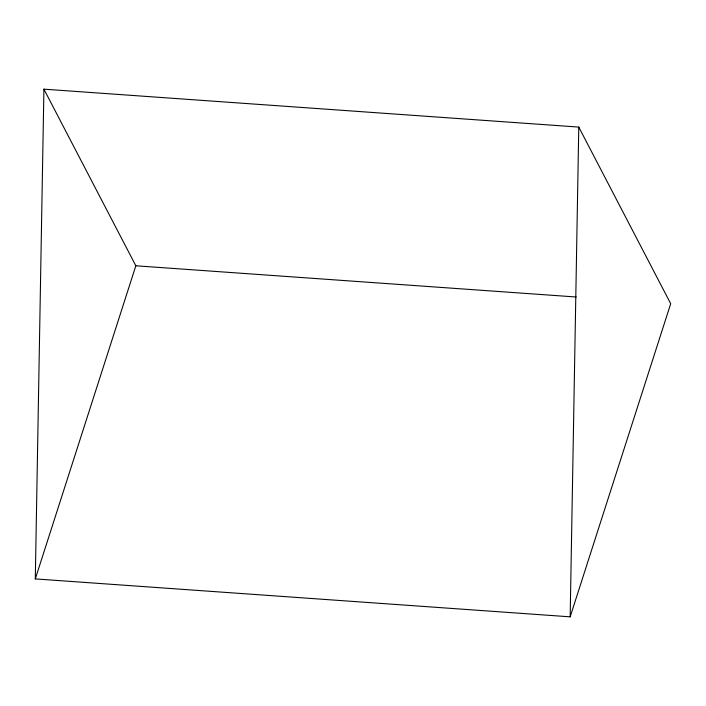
<?xml version="1.0" encoding="UTF-8"?>
<svg xmlns="http://www.w3.org/2000/svg" width="706" height="706" viewBox="0 0 706 706"><rect width="100%" height="100%" fill="white"/><g stroke="black" fill="none" stroke-linecap="round" stroke-linejoin="round"><path stroke-width="1.06" d="M35.3 578.911L43.913 89.168L578.779 127.089L670.7 303.704L570.166 616.832L35.3 578.911L135.834 265.783L43.913 89.168M570.166 616.832L578.779 127.089M135.834 265.783L576.246 297.005"/></g></svg>
